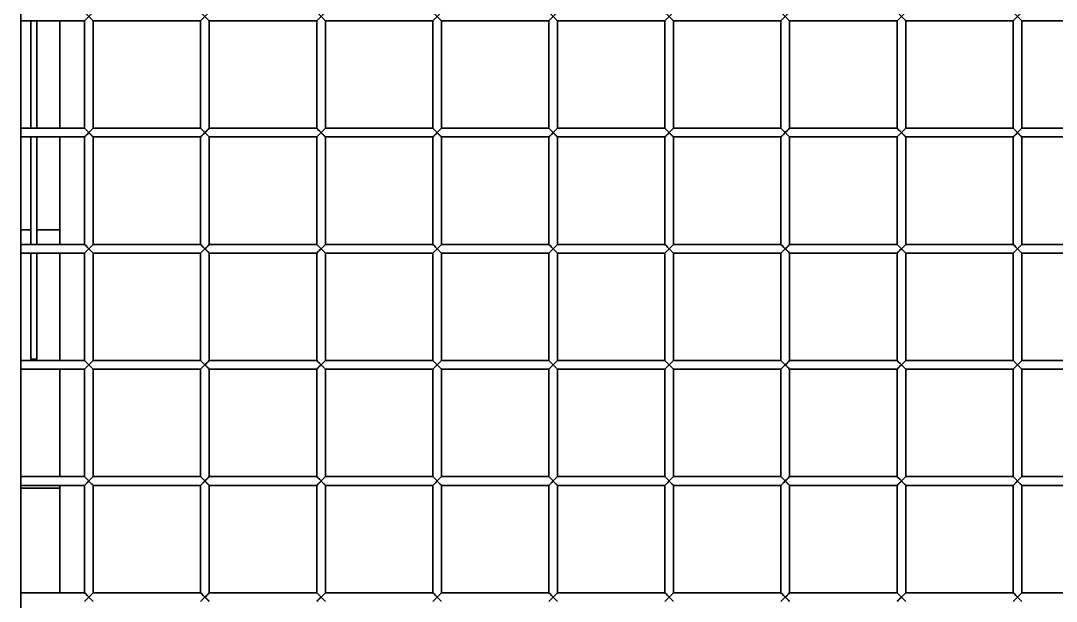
# Model space of a CAD drawing. Header units: millimetres. Extents: x 32496 to 166256, y 3504 to 23939.
# Drawn here: x 47029.1 to 47386, y 15969.9 to 16169.9 of the extents above; entities that cross this region are included whole.
import ezdxf

# ---------------------------------------------------------------- set-up
doc = ezdxf.new("R2010")
doc.units = ezdxf.units.MM
doc.layers.get('0').update_dxf_attribs({"lineweight": 35})

msp = doc.modelspace()

# ---------------------------------------------------------------- linework, layer by layer
at = {"linetype": 'Continuous'}
for p, q in [((47029.14, 16428.366), (47029.14, 15442.849)), ((47051.14, 16169.849), (47054.14, 16172.849)), ((47051.14, 16172.849), (47054.14, 16169.849)), ((47091.14, 16172.849), (47094.14, 16169.849)), ((47091.14, 16169.849), (47094.14, 16172.849)), ((47131.14, 16172.849), (47134.14, 16169.849)), ((47131.14, 16169.849), (47134.14, 16172.849)), ((47171.14, 16172.849), (47174.14, 16169.849)), ((47171.14, 16169.849), (47174.14, 16172.849)), ((47211.14, 16172.849), (47214.14, 16169.849)), ((47211.14, 16169.849), (47214.14, 16172.849)), ((47251.14, 16172.849), (47254.14, 16169.849)), ((47251.14, 16169.849), (47254.14, 16172.849)), ((47291.14, 16172.849), (47294.14, 16169.849)), ((47291.14, 16169.849), (47294.14, 16172.849)), ((47331.14, 16172.849), (47334.14, 16169.849)), ((47331.14, 16169.849), (47334.14, 16172.849)), ((47371.14, 16172.849), (47374.14, 16169.849)), ((47371.14, 16169.849), (47374.14, 16172.849)), ((47029.14, 16169.849), (47051.14, 16169.849)), ((47032.64, 16169.849), (47032.64, 16132.849)), ((47034.64, 16169.849), (47034.64, 16132.849)), ((47042.64, 16169.849), (47042.64, 16132.849)), ((47051.14, 16169.849), (47051.14, 16132.849)), ((47054.14, 16169.849), (47091.14, 16169.849)), ((47054.14, 16169.849), (47054.14, 16132.849)), ((47091.14, 16169.849), (47091.14, 16132.849)), ((47094.14, 16169.849), (47131.14, 16169.849)), ((47094.14, 16169.849), (47094.14, 16132.849)), ((47131.14, 16169.849), (47131.14, 16132.849)), ((47134.14, 16169.849), (47171.14, 16169.849)), ((47134.14, 16169.849), (47134.14, 16132.849)), ((47171.14, 16169.849), (47171.14, 16132.849)), ((47174.14, 16169.849), (47211.14, 16169.849)), ((47174.14, 16169.849), (47174.14, 16132.849)), ((47211.14, 16169.849), (47211.14, 16132.849)), ((47214.14, 16169.849), (47251.14, 16169.849)), ((47214.14, 16169.849), (47214.14, 16132.849)), ((47251.14, 16169.849), (47251.14, 16132.849)), ((47254.14, 16169.849), (47291.14, 16169.849)), ((47254.14, 16169.849), (47254.14, 16132.849)), ((47291.14, 16169.849), (47291.14, 16132.849)), ((47294.14, 16169.849), (47331.14, 16169.849)), ((47294.14, 16169.849), (47294.14, 16132.849)), ((47331.14, 16169.849), (47331.14, 16132.849)), ((47334.14, 16169.849), (47371.14, 16169.849)), ((47334.14, 16169.849), (47334.14, 16132.849)), ((47371.14, 16169.849), (47371.14, 16132.849)), ((47374.14, 16169.849), (47411.14, 16169.849)), ((47374.14, 16169.849), (47374.14, 16132.849)), ((47029.14, 16132.849), (47051.14, 16132.849)), ((47051.14, 16132.849), (47054.14, 16129.849)), ((47051.14, 16129.849), (47054.14, 16132.849)), ((47054.14, 16132.849), (47091.14, 16132.849)), ((47091.14, 16132.849), (47094.14, 16129.849)), ((47091.14, 16129.849), (47094.14, 16132.849)), ((47094.14, 16132.849), (47131.14, 16132.849)), ((47131.14, 16132.849), (47134.14, 16129.849)), ((47131.14, 16129.849), (47134.14, 16132.849)), ((47134.14, 16132.849), (47171.14, 16132.849)), ((47171.14, 16132.849), (47174.14, 16129.849)), ((47171.14, 16129.849), (47174.14, 16132.849)), ((47174.14, 16132.849), (47211.14, 16132.849)), ((47211.14, 16132.849), (47214.14, 16129.849)), ((47211.14, 16129.849), (47214.14, 16132.849)), ((47214.14, 16132.849), (47251.14, 16132.849)), ((47251.14, 16132.849), (47254.14, 16129.849)), ((47251.14, 16129.849), (47254.14, 16132.849)), ((47254.14, 16132.849), (47291.14, 16132.849)), ((47291.14, 16132.849), (47294.14, 16129.849)), ((47291.14, 16129.849), (47294.14, 16132.849)), ((47294.14, 16132.849), (47331.14, 16132.849)), ((47331.14, 16132.849), (47334.14, 16129.849)), ((47331.14, 16129.849), (47334.14, 16132.849)), ((47334.14, 16132.849), (47371.14, 16132.849)), ((47371.14, 16132.849), (47374.14, 16129.849)), ((47371.14, 16129.849), (47374.14, 16132.849)), ((47374.14, 16132.849), (47411.14, 16132.849)), ((47029.14, 16129.849), (47051.14, 16129.849)), ((47032.64, 16129.849), (47032.64, 16092.849)), ((47034.64, 16129.849), (47034.64, 16092.849)), ((47042.64, 16129.849), (47042.64, 16092.849)), ((47051.14, 16129.849), (47051.14, 16092.849)), ((47054.14, 16129.849), (47091.14, 16129.849)), ((47054.14, 16129.849), (47054.14, 16092.849)), ((47091.14, 16129.849), (47091.14, 16092.849)), ((47094.14, 16129.849), (47131.14, 16129.849)), ((47094.14, 16129.849), (47094.14, 16092.849)), ((47131.14, 16129.849), (47131.14, 16092.849)), ((47134.14, 16129.849), (47171.14, 16129.849)), ((47134.14, 16129.849), (47134.14, 16092.849)), ((47171.14, 16129.849), (47171.14, 16092.849)), ((47174.14, 16129.849), (47211.14, 16129.849)), ((47174.14, 16129.849), (47174.14, 16092.849)), ((47211.14, 16129.849), (47211.14, 16092.849)), ((47214.14, 16129.849), (47251.14, 16129.849)), ((47214.14, 16129.849), (47214.14, 16092.849)), ((47251.14, 16129.849), (47251.14, 16092.849)), ((47254.14, 16129.849), (47291.14, 16129.849)), ((47254.14, 16129.849), (47254.14, 16092.849)), ((47291.14, 16129.849), (47291.14, 16092.849)), ((47294.14, 16129.849), (47331.14, 16129.849)), ((47294.14, 16129.849), (47294.14, 16092.849)), ((47331.14, 16129.849), (47331.14, 16092.849)), ((47334.14, 16129.849), (47371.14, 16129.849)), ((47334.14, 16129.849), (47334.14, 16092.849)), ((47371.14, 16129.849), (47371.14, 16092.849)), ((47374.14, 16129.849), (47411.14, 16129.849)), ((47374.14, 16129.849), (47374.14, 16092.849)), ((47029.14, 16097.849), (47032.64, 16097.849)), ((47034.64, 16097.849), (47042.64, 16097.849)), ((47029.14, 16092.849), (47051.14, 16092.849)), ((47051.14, 16092.849), (47054.14, 16089.849)), ((47051.14, 16089.849), (47054.14, 16092.849)), ((47054.14, 16092.849), (47091.14, 16092.849)), ((47091.14, 16092.849), (47094.14, 16089.849)), ((47091.14, 16089.849), (47094.14, 16092.849)), ((47094.14, 16092.849), (47131.14, 16092.849)), ((47131.14, 16092.849), (47134.14, 16089.849)), ((47131.14, 16089.849), (47134.14, 16092.849)), ((47134.14, 16092.849), (47171.14, 16092.849)), ((47171.14, 16092.849), (47174.14, 16089.849)), ((47171.14, 16089.849), (47174.14, 16092.849)), ((47174.14, 16092.849), (47211.14, 16092.849)), ((47211.14, 16092.849), (47214.14, 16089.849)), ((47211.14, 16089.849), (47214.14, 16092.849)), ((47214.14, 16092.849), (47251.14, 16092.849)), ((47251.14, 16092.849), (47254.14, 16089.849)), ((47251.14, 16089.849), (47254.14, 16092.849)), ((47254.14, 16092.849), (47291.14, 16092.849)), ((47291.14, 16092.849), (47294.14, 16089.849)), ((47291.14, 16089.849), (47294.14, 16092.849)), ((47294.14, 16092.849), (47331.14, 16092.849)), ((47331.14, 16092.849), (47334.14, 16089.849)), ((47331.14, 16089.849), (47334.14, 16092.849)), ((47334.14, 16092.849), (47371.14, 16092.849)), ((47371.14, 16092.849), (47374.14, 16089.849)), ((47371.14, 16089.849), (47374.14, 16092.849)), ((47374.14, 16092.849), (47411.14, 16092.849)), ((47029.14, 16089.849), (47051.14, 16089.849)), ((47032.64, 16089.849), (47032.64, 16053.349)), ((47034.64, 16089.849), (47034.64, 16053.349)), ((47042.64, 16089.849), (47042.64, 16052.849)), ((47051.14, 16089.849), (47051.14, 16052.849)), ((47054.14, 16089.849), (47091.14, 16089.849)), ((47054.14, 16089.849), (47054.14, 16052.849)), ((47091.14, 16089.849), (47091.14, 16052.849)), ((47094.14, 16089.849), (47131.14, 16089.849)), ((47094.14, 16089.849), (47094.14, 16052.849)), ((47131.14, 16089.849), (47131.14, 16052.849)), ((47134.14, 16089.849), (47171.14, 16089.849)), ((47134.14, 16089.849), (47134.14, 16052.849)), ((47171.14, 16089.849), (47171.14, 16052.849)), ((47174.14, 16089.849), (47211.14, 16089.849)), ((47174.14, 16089.849), (47174.14, 16052.849)), ((47211.14, 16089.849), (47211.14, 16052.849)), ((47214.14, 16089.849), (47251.14, 16089.849)), ((47214.14, 16089.849), (47214.14, 16052.849)), ((47251.14, 16089.849), (47251.14, 16052.849)), ((47254.14, 16089.849), (47291.14, 16089.849)), ((47254.14, 16089.849), (47254.14, 16052.849)), ((47291.14, 16089.849), (47291.14, 16052.849)), ((47294.14, 16089.849), (47331.14, 16089.849)), ((47294.14, 16089.849), (47294.14, 16052.849)), ((47331.14, 16089.849), (47331.14, 16052.849)), ((47334.14, 16089.849), (47371.14, 16089.849)), ((47334.14, 16089.849), (47334.14, 16052.849)), ((47371.14, 16089.849), (47371.14, 16052.849)), ((47374.14, 16089.849), (47411.14, 16089.849)), ((47374.14, 16089.849), (47374.14, 16052.849)), ((47029.14, 16052.849), (47051.14, 16052.849)), ((47032.64, 16053.349), (47034.64, 16053.349)), ((47051.14, 16052.849), (47054.14, 16049.849)), ((47051.14, 16049.849), (47054.14, 16052.849)), ((47054.14, 16052.849), (47091.14, 16052.849)), ((47091.14, 16052.849), (47094.14, 16049.849)), ((47091.14, 16049.849), (47094.14, 16052.849)), ((47094.14, 16052.849), (47131.14, 16052.849)), ((47131.14, 16052.849), (47134.14, 16049.849)), ((47131.14, 16049.849), (47134.14, 16052.849)), ((47134.14, 16052.849), (47171.14, 16052.849)), ((47171.14, 16052.849), (47174.14, 16049.849)), ((47171.14, 16049.849), (47174.14, 16052.849)), ((47174.14, 16052.849), (47211.14, 16052.849)), ((47211.14, 16052.849), (47214.14, 16049.849)), ((47211.14, 16049.849), (47214.14, 16052.849)), ((47214.14, 16052.849), (47251.14, 16052.849)), ((47251.14, 16052.849), (47254.14, 16049.849)), ((47251.14, 16049.849), (47254.14, 16052.849)), ((47254.14, 16052.849), (47291.14, 16052.849)), ((47291.14, 16052.849), (47294.14, 16049.849)), ((47291.14, 16049.849), (47294.14, 16052.849)), ((47294.14, 16052.849), (47331.14, 16052.849)), ((47331.14, 16052.849), (47334.14, 16049.849)), ((47331.14, 16049.849), (47334.14, 16052.849)), ((47334.14, 16052.849), (47371.14, 16052.849)), ((47371.14, 16052.849), (47374.14, 16049.849)), ((47371.14, 16049.849), (47374.14, 16052.849)), ((47374.14, 16052.849), (47411.14, 16052.849)), ((47029.14, 16049.849), (47051.14, 16049.849)), ((47042.64, 16049.849), (47042.64, 16012.849)), ((47051.14, 16049.849), (47051.14, 16012.849)), ((47054.14, 16049.849), (47091.14, 16049.849)), ((47054.14, 16049.849), (47054.14, 16012.849)), ((47091.14, 16049.849), (47091.14, 16012.849)), ((47094.14, 16049.849), (47131.14, 16049.849)), ((47094.14, 16049.849), (47094.14, 16012.849)), ((47131.14, 16049.849), (47131.14, 16012.849)), ((47134.14, 16049.849), (47171.14, 16049.849)), ((47134.14, 16049.849), (47134.14, 16012.849)), ((47171.14, 16049.849), (47171.14, 16012.849)), ((47174.14, 16049.849), (47211.14, 16049.849)), ((47174.14, 16049.849), (47174.14, 16012.849)), ((47211.14, 16049.849), (47211.14, 16012.849)), ((47214.14, 16049.849), (47251.14, 16049.849)), ((47214.14, 16049.849), (47214.14, 16012.849)), ((47251.14, 16049.849), (47251.14, 16012.849)), ((47254.14, 16049.849), (47291.14, 16049.849)), ((47254.14, 16049.849), (47254.14, 16012.849)), ((47291.14, 16049.849), (47291.14, 16012.849)), ((47294.14, 16049.849), (47331.14, 16049.849)), ((47294.14, 16049.849), (47294.14, 16012.849)), ((47331.14, 16049.849), (47331.14, 16012.849)), ((47334.14, 16049.849), (47371.14, 16049.849)), ((47334.14, 16049.849), (47334.14, 16012.849)), ((47371.14, 16049.849), (47371.14, 16012.849)), ((47374.14, 16049.849), (47411.14, 16049.849)), ((47374.14, 16049.849), (47374.14, 16012.849)), ((47029.14, 16012.849), (47051.14, 16012.849)), ((47051.14, 16012.849), (47054.14, 16009.849)), ((47051.14, 16009.849), (47054.14, 16012.849)), ((47054.14, 16012.849), (47091.14, 16012.849)), ((47091.14, 16012.849), (47094.14, 16009.849)), ((47091.14, 16009.849), (47094.14, 16012.849)), ((47094.14, 16012.849), (47131.14, 16012.849)), ((47131.14, 16012.849), (47134.14, 16009.849)), ((47131.14, 16009.849), (47134.14, 16012.849)), ((47134.14, 16012.849), (47171.14, 16012.849)), ((47171.14, 16012.849), (47174.14, 16009.849)), ((47171.14, 16009.849), (47174.14, 16012.849)), ((47174.14, 16012.849), (47211.14, 16012.849)), ((47211.14, 16012.849), (47214.14, 16009.849)), ((47211.14, 16009.849), (47214.14, 16012.849)), ((47214.14, 16012.849), (47251.14, 16012.849)), ((47251.14, 16012.849), (47254.14, 16009.849)), ((47251.14, 16009.849), (47254.14, 16012.849)), ((47254.14, 16012.849), (47291.14, 16012.849)), ((47291.14, 16012.849), (47294.14, 16009.849)), ((47291.14, 16009.849), (47294.14, 16012.849)), ((47294.14, 16012.849), (47331.14, 16012.849)), ((47331.14, 16012.849), (47334.14, 16009.849)), ((47331.14, 16009.849), (47334.14, 16012.849)), ((47334.14, 16012.849), (47371.14, 16012.849)), ((47371.14, 16012.849), (47374.14, 16009.849)), ((47371.14, 16009.849), (47374.14, 16012.849)), ((47374.14, 16012.849), (47411.14, 16012.849)), ((47029.14, 16009.849), (47051.14, 16009.849)), ((47029.14, 16008.849), (47042.64, 16008.849)), ((47042.64, 16009.849), (47042.64, 15972.849)), ((47051.14, 16009.849), (47051.14, 15972.849)), ((47054.14, 16009.849), (47091.14, 16009.849)), ((47054.14, 16009.849), (47054.14, 15972.849)), ((47091.14, 16009.849), (47091.14, 15972.849)), ((47094.14, 16009.849), (47131.14, 16009.849)), ((47094.14, 16009.849), (47094.14, 15972.849)), ((47131.14, 16009.849), (47131.14, 15972.849)), ((47134.14, 16009.849), (47171.14, 16009.849)), ((47134.14, 16009.849), (47134.14, 15972.849)), ((47171.14, 16009.849), (47171.14, 15972.849)), ((47174.14, 16009.849), (47211.14, 16009.849)), ((47174.14, 16009.849), (47174.14, 15972.849)), ((47211.14, 16009.849), (47211.14, 15972.849)), ((47214.14, 16009.849), (47251.14, 16009.849)), ((47214.14, 16009.849), (47214.14, 15972.849)), ((47251.14, 16009.849), (47251.14, 15972.849)), ((47254.14, 16009.849), (47291.14, 16009.849)), ((47254.14, 16009.849), (47254.14, 15972.849)), ((47291.14, 16009.849), (47291.14, 15972.849)), ((47294.14, 16009.849), (47331.14, 16009.849)), ((47294.14, 16009.849), (47294.14, 15972.849)), ((47331.14, 16009.849), (47331.14, 15972.849)), ((47334.14, 16009.849), (47371.14, 16009.849)), ((47334.14, 16009.849), (47334.14, 15972.849)), ((47371.14, 16009.849), (47371.14, 15972.849)), ((47374.14, 16009.849), (47411.14, 16009.849)), ((47374.14, 16009.849), (47374.14, 15972.849)), ((47029.14, 15972.849), (47051.14, 15972.849)), ((47051.14, 15972.849), (47054.14, 15969.849)), ((47051.14, 15969.849), (47054.14, 15972.849)), ((47054.14, 15972.849), (47091.14, 15972.849)), ((47091.14, 15972.849), (47094.14, 15969.849)), ((47091.14, 15969.849), (47094.14, 15972.849)), ((47094.14, 15972.849), (47131.14, 15972.849)), ((47131.14, 15972.849), (47134.14, 15969.849)), ((47131.14, 15969.849), (47134.14, 15972.849)), ((47134.14, 15972.849), (47171.14, 15972.849)), ((47171.14, 15972.849), (47174.14, 15969.849)), ((47171.14, 15969.849), (47174.14, 15972.849)), ((47174.14, 15972.849), (47211.14, 15972.849)), ((47211.14, 15972.849), (47214.14, 15969.849)), ((47211.14, 15969.849), (47214.14, 15972.849)), ((47214.14, 15972.849), (47251.14, 15972.849)), ((47251.14, 15972.849), (47254.14, 15969.849)), ((47251.14, 15969.849), (47254.14, 15972.849)), ((47254.14, 15972.849), (47291.14, 15972.849)), ((47291.14, 15972.849), (47294.14, 15969.849)), ((47291.14, 15969.849), (47294.14, 15972.849)), ((47294.14, 15972.849), (47331.14, 15972.849)), ((47331.14, 15972.849), (47334.14, 15969.849)), ((47331.14, 15969.849), (47334.14, 15972.849)), ((47334.14, 15972.849), (47371.14, 15972.849)), ((47371.14, 15972.849), (47374.14, 15969.849)), ((47371.14, 15969.849), (47374.14, 15972.849)), ((47374.14, 15972.849), (47411.14, 15972.849))]:
    msp.add_line(p, q, dxfattribs=at)
for points in [[(47051.14, 16132.849), (47051.57, 16132.418), (47052.06, 16131.929), (47053.229, 16130.759)], [(47052.64, 16131.349), (47052.049, 16130.758), (47051.579, 16130.288), (47051.254, 16129.963)], [(47052.64, 16131.349), (47053.227, 16131.936), (47053.702, 16132.411), (47054.025, 16132.734)], [(47091.14, 16132.849), (47091.57, 16132.418), (47092.06, 16131.929), (47093.229, 16130.759)], [(47092.64, 16131.349), (47092.049, 16130.758), (47091.579, 16130.288), (47091.254, 16129.963)], [(47092.64, 16131.349), (47093.227, 16131.936), (47093.702, 16132.411), (47094.025, 16132.734)], [(47131.14, 16132.849), (47131.57, 16132.418), (47132.06, 16131.929), (47133.229, 16130.759)], [(47132.64, 16131.349), (47132.049, 16130.758), (47131.579, 16130.288), (47131.254, 16129.963)], [(47132.64, 16131.349), (47133.227, 16131.936), (47133.702, 16132.411), (47134.025, 16132.734)], [(47171.14, 16132.849), (47171.57, 16132.418), (47172.06, 16131.929), (47173.229, 16130.759)], [(47172.64, 16131.349), (47172.049, 16130.758), (47171.579, 16130.288), (47171.254, 16129.963)], [(47172.64, 16131.349), (47173.227, 16131.936), (47173.702, 16132.411), (47174.025, 16132.734)], [(47211.14, 16132.849), (47211.57, 16132.418), (47212.06, 16131.929), (47213.229, 16130.759)], [(47212.64, 16131.349), (47212.049, 16130.758), (47211.579, 16130.288), (47211.254, 16129.963)], [(47212.64, 16131.349), (47213.227, 16131.936), (47213.702, 16132.411), (47214.025, 16132.734)], [(47251.14, 16132.849), (47251.57, 16132.418), (47252.06, 16131.929), (47253.229, 16130.759)], [(47252.64, 16131.349), (47252.049, 16130.758), (47251.579, 16130.288), (47251.254, 16129.963)], [(47252.64, 16131.349), (47253.227, 16131.936), (47253.702, 16132.411), (47254.025, 16132.734)], [(47291.14, 16132.849), (47291.57, 16132.418), (47292.06, 16131.929), (47293.229, 16130.759)], [(47292.64, 16131.349), (47292.049, 16130.758), (47291.579, 16130.288), (47291.254, 16129.963)], [(47292.64, 16131.349), (47293.227, 16131.936), (47293.702, 16132.411), (47294.025, 16132.734)], [(47331.14, 16132.849), (47331.57, 16132.418), (47332.06, 16131.929), (47333.229, 16130.759)], [(47332.64, 16131.349), (47332.049, 16130.758), (47331.579, 16130.288), (47331.254, 16129.963)], [(47332.64, 16131.349), (47333.227, 16131.936), (47333.702, 16132.411), (47334.025, 16132.734)], [(47371.14, 16132.849), (47371.57, 16132.418), (47372.06, 16131.929), (47373.229, 16130.759)], [(47372.64, 16131.349), (47372.049, 16130.758), (47371.579, 16130.288), (47371.254, 16129.963)], [(47372.64, 16131.349), (47373.227, 16131.936), (47373.702, 16132.411), (47374.025, 16132.734)], [(47054.024, 16129.965), (47053.701, 16130.287), (47053.229, 16130.759)], [(47094.024, 16129.965), (47093.701, 16130.287), (47093.229, 16130.759)], [(47134.024, 16129.965), (47133.701, 16130.287), (47133.229, 16130.759)], [(47174.024, 16129.965), (47173.701, 16130.287), (47173.229, 16130.759)], [(47214.024, 16129.965), (47213.701, 16130.287), (47213.229, 16130.759)], [(47254.024, 16129.965), (47253.701, 16130.287), (47253.229, 16130.759)], [(47294.024, 16129.965), (47293.701, 16130.287), (47293.229, 16130.759)], [(47334.024, 16129.965), (47333.701, 16130.287), (47333.229, 16130.759)], [(47374.024, 16129.965), (47373.701, 16130.287), (47373.229, 16130.759)], [(47051.14, 16092.849), (47051.57, 16092.418), (47052.06, 16091.929), (47053.229, 16090.759)], [(47052.64, 16091.349), (47053.227, 16091.936), (47053.702, 16092.411), (47054.025, 16092.734)], [(47091.14, 16092.849), (47091.57, 16092.418), (47092.06, 16091.929), (47093.229, 16090.759)], [(47092.64, 16091.349), (47093.227, 16091.936), (47093.702, 16092.411), (47094.025, 16092.734)], [(47131.14, 16092.849), (47131.57, 16092.418), (47132.06, 16091.929), (47133.229, 16090.759)], [(47132.64, 16091.349), (47133.227, 16091.936), (47133.702, 16092.411), (47134.025, 16092.734)], [(47171.14, 16092.849), (47171.57, 16092.418), (47172.06, 16091.929), (47173.229, 16090.759)], [(47172.64, 16091.349), (47173.227, 16091.936), (47173.702, 16092.411), (47174.025, 16092.734)], [(47211.14, 16092.849), (47211.57, 16092.418), (47212.06, 16091.929), (47213.229, 16090.759)], [(47212.64, 16091.349), (47213.227, 16091.936), (47213.702, 16092.411), (47214.025, 16092.734)], [(47251.14, 16092.849), (47251.57, 16092.418), (47252.06, 16091.929), (47253.229, 16090.759)], [(47252.64, 16091.349), (47253.227, 16091.936), (47253.702, 16092.411), (47254.025, 16092.734)], [(47291.14, 16092.849), (47291.57, 16092.418), (47292.06, 16091.929), (47293.229, 16090.759)], [(47292.64, 16091.349), (47293.227, 16091.936), (47293.702, 16092.411), (47294.025, 16092.734)], [(47331.14, 16092.849), (47331.57, 16092.418), (47332.06, 16091.929), (47333.229, 16090.759)], [(47332.64, 16091.349), (47333.227, 16091.936), (47333.702, 16092.411), (47334.025, 16092.734)], [(47371.14, 16092.849), (47371.57, 16092.418), (47372.06, 16091.929), (47373.229, 16090.759)], [(47372.64, 16091.349), (47373.227, 16091.936), (47373.702, 16092.411), (47374.025, 16092.734)], [(47052.64, 16091.349), (47052.049, 16090.758), (47051.579, 16090.288), (47051.254, 16089.963)], [(47054.024, 16089.965), (47053.701, 16090.287), (47053.229, 16090.759)], [(47092.64, 16091.349), (47092.049, 16090.758), (47091.579, 16090.288), (47091.254, 16089.963)], [(47094.024, 16089.965), (47093.701, 16090.287), (47093.229, 16090.759)], [(47132.64, 16091.349), (47132.049, 16090.758), (47131.579, 16090.288), (47131.254, 16089.963)], [(47134.024, 16089.965), (47133.701, 16090.287), (47133.229, 16090.759)], [(47172.64, 16091.349), (47172.049, 16090.758), (47171.579, 16090.288), (47171.254, 16089.963)], [(47174.024, 16089.965), (47173.701, 16090.287), (47173.229, 16090.759)], [(47212.64, 16091.349), (47212.049, 16090.758), (47211.579, 16090.288), (47211.254, 16089.963)], [(47214.024, 16089.965), (47213.701, 16090.287), (47213.229, 16090.759)], [(47252.64, 16091.349), (47252.049, 16090.758), (47251.579, 16090.288), (47251.254, 16089.963)], [(47254.024, 16089.965), (47253.701, 16090.287), (47253.229, 16090.759)], [(47292.64, 16091.349), (47292.049, 16090.758), (47291.579, 16090.288), (47291.254, 16089.963)], [(47294.024, 16089.965), (47293.701, 16090.287), (47293.229, 16090.759)], [(47332.64, 16091.349), (47332.049, 16090.758), (47331.579, 16090.288), (47331.254, 16089.963)], [(47334.024, 16089.965), (47333.701, 16090.287), (47333.229, 16090.759)], [(47372.64, 16091.349), (47372.049, 16090.758), (47371.579, 16090.288), (47371.254, 16089.963)], [(47374.024, 16089.965), (47373.701, 16090.287), (47373.229, 16090.759)], [(47051.14, 16052.849), (47051.57, 16052.418), (47052.06, 16051.929), (47053.229, 16050.759)], [(47052.64, 16051.349), (47053.227, 16051.936), (47053.702, 16052.411), (47054.025, 16052.734)], [(47091.14, 16052.849), (47091.57, 16052.418), (47092.06, 16051.929), (47093.229, 16050.759)], [(47092.64, 16051.349), (47093.227, 16051.936), (47093.702, 16052.411), (47094.025, 16052.734)], [(47131.14, 16052.849), (47131.57, 16052.418), (47132.06, 16051.929), (47133.229, 16050.759)], [(47132.64, 16051.349), (47133.227, 16051.936), (47133.702, 16052.411), (47134.025, 16052.734)], [(47171.14, 16052.849), (47171.57, 16052.418), (47172.06, 16051.929), (47173.229, 16050.759)], [(47172.64, 16051.349), (47173.227, 16051.936), (47173.702, 16052.411), (47174.025, 16052.734)], [(47211.14, 16052.849), (47211.57, 16052.418), (47212.06, 16051.929), (47213.229, 16050.759)], [(47212.64, 16051.349), (47213.227, 16051.936), (47213.702, 16052.411), (47214.025, 16052.734)], [(47251.14, 16052.849), (47251.57, 16052.418), (47252.06, 16051.929), (47253.229, 16050.759)], [(47252.64, 16051.349), (47253.227, 16051.936), (47253.702, 16052.411), (47254.025, 16052.734)], [(47291.14, 16052.849), (47291.57, 16052.418), (47292.06, 16051.929), (47293.229, 16050.759)], [(47292.64, 16051.349), (47293.227, 16051.936), (47293.702, 16052.411), (47294.025, 16052.734)], [(47331.14, 16052.849), (47331.57, 16052.418), (47332.06, 16051.929), (47333.229, 16050.759)], [(47332.64, 16051.349), (47333.227, 16051.936), (47333.702, 16052.411), (47334.025, 16052.734)], [(47371.14, 16052.849), (47371.57, 16052.418), (47372.06, 16051.929), (47373.229, 16050.759)], [(47372.64, 16051.349), (47373.227, 16051.936), (47373.702, 16052.411), (47374.025, 16052.734)], [(47052.64, 16051.349), (47052.049, 16050.758), (47051.579, 16050.288), (47051.254, 16049.963)], [(47054.024, 16049.965), (47053.701, 16050.287), (47053.229, 16050.759)], [(47092.64, 16051.349), (47092.049, 16050.758), (47091.579, 16050.288), (47091.254, 16049.963)], [(47094.024, 16049.965), (47093.701, 16050.287), (47093.229, 16050.759)], [(47132.64, 16051.349), (47132.049, 16050.758), (47131.579, 16050.288), (47131.254, 16049.963)], [(47134.024, 16049.965), (47133.701, 16050.287), (47133.229, 16050.759)], [(47172.64, 16051.349), (47172.049, 16050.758), (47171.579, 16050.288), (47171.254, 16049.963)], [(47174.024, 16049.965), (47173.701, 16050.287), (47173.229, 16050.759)], [(47212.64, 16051.349), (47212.049, 16050.758), (47211.579, 16050.288), (47211.254, 16049.963)], [(47214.024, 16049.965), (47213.701, 16050.287), (47213.229, 16050.759)], [(47252.64, 16051.349), (47252.049, 16050.758), (47251.579, 16050.288), (47251.254, 16049.963)], [(47254.024, 16049.965), (47253.701, 16050.287), (47253.229, 16050.759)], [(47292.64, 16051.349), (47292.049, 16050.758), (47291.579, 16050.288), (47291.254, 16049.963)], [(47294.024, 16049.965), (47293.701, 16050.287), (47293.229, 16050.759)], [(47332.64, 16051.349), (47332.049, 16050.758), (47331.579, 16050.288), (47331.254, 16049.963)], [(47334.024, 16049.965), (47333.701, 16050.287), (47333.229, 16050.759)], [(47372.64, 16051.349), (47372.049, 16050.758), (47371.579, 16050.288), (47371.254, 16049.963)], [(47374.024, 16049.965), (47373.701, 16050.287), (47373.229, 16050.759)], [(47051.14, 16012.849), (47051.57, 16012.418), (47052.06, 16011.929), (47053.229, 16010.759)], [(47052.64, 16011.349), (47052.049, 16010.758), (47051.579, 16010.288), (47051.254, 16009.963)], [(47052.64, 16011.349), (47053.227, 16011.936), (47053.702, 16012.411), (47054.025, 16012.734)], [(47054.024, 16009.965), (47053.701, 16010.287), (47053.229, 16010.759)], [(47091.14, 16012.849), (47091.57, 16012.418), (47092.06, 16011.929), (47093.229, 16010.759)], [(47092.64, 16011.349), (47092.049, 16010.758), (47091.579, 16010.288), (47091.254, 16009.963)], [(47092.64, 16011.349), (47093.227, 16011.936), (47093.702, 16012.411), (47094.025, 16012.734)], [(47094.024, 16009.965), (47093.701, 16010.287), (47093.229, 16010.759)], [(47131.14, 16012.849), (47131.57, 16012.418), (47132.06, 16011.929), (47133.229, 16010.759)], [(47132.64, 16011.349), (47132.049, 16010.758), (47131.579, 16010.288), (47131.254, 16009.963)], [(47132.64, 16011.349), (47133.227, 16011.936), (47133.702, 16012.411), (47134.025, 16012.734)], [(47134.024, 16009.965), (47133.701, 16010.287), (47133.229, 16010.759)], [(47171.14, 16012.849), (47171.57, 16012.418), (47172.06, 16011.929), (47173.229, 16010.759)], [(47172.64, 16011.349), (47172.049, 16010.758), (47171.579, 16010.288), (47171.254, 16009.963)], [(47172.64, 16011.349), (47173.227, 16011.936), (47173.702, 16012.411), (47174.025, 16012.734)], [(47174.024, 16009.965), (47173.701, 16010.287), (47173.229, 16010.759)], [(47211.14, 16012.849), (47211.57, 16012.418), (47212.06, 16011.929), (47213.229, 16010.759)], [(47212.64, 16011.349), (47212.049, 16010.758), (47211.579, 16010.288), (47211.254, 16009.963)], [(47212.64, 16011.349), (47213.227, 16011.936), (47213.702, 16012.411), (47214.025, 16012.734)], [(47214.024, 16009.965), (47213.701, 16010.287), (47213.229, 16010.759)], [(47251.14, 16012.849), (47251.57, 16012.418), (47252.06, 16011.929), (47253.229, 16010.759)], [(47252.64, 16011.349), (47252.049, 16010.758), (47251.579, 16010.288), (47251.254, 16009.963)], [(47252.64, 16011.349), (47253.227, 16011.936), (47253.702, 16012.411), (47254.025, 16012.734)], [(47254.024, 16009.965), (47253.701, 16010.287), (47253.229, 16010.759)], [(47291.14, 16012.849), (47291.57, 16012.418), (47292.06, 16011.929), (47293.229, 16010.759)], [(47292.64, 16011.349), (47292.049, 16010.758), (47291.579, 16010.288), (47291.254, 16009.963)], [(47292.64, 16011.349), (47293.227, 16011.936), (47293.702, 16012.411), (47294.025, 16012.734)], [(47294.024, 16009.965), (47293.701, 16010.287), (47293.229, 16010.759)], [(47331.14, 16012.849), (47331.57, 16012.418), (47332.06, 16011.929), (47333.229, 16010.759)], [(47332.64, 16011.349), (47332.049, 16010.758), (47331.579, 16010.288), (47331.254, 16009.963)], [(47332.64, 16011.349), (47333.227, 16011.936), (47333.702, 16012.411), (47334.025, 16012.734)], [(47334.024, 16009.965), (47333.701, 16010.287), (47333.229, 16010.759)], [(47371.14, 16012.849), (47371.57, 16012.418), (47372.06, 16011.929), (47373.229, 16010.759)], [(47372.64, 16011.349), (47372.049, 16010.758), (47371.579, 16010.288), (47371.254, 16009.963)], [(47372.64, 16011.349), (47373.227, 16011.936), (47373.702, 16012.411), (47374.025, 16012.734)], [(47374.024, 16009.965), (47373.701, 16010.287), (47373.229, 16010.759)], [(47051.14, 15972.849), (47051.57, 15972.418), (47052.06, 15971.929), (47053.229, 15970.759)], [(47052.64, 15971.349), (47052.049, 15970.758), (47051.579, 15970.288), (47051.254, 15969.963)], [(47052.64, 15971.349), (47053.227, 15971.936), (47053.702, 15972.411), (47054.025, 15972.734)], [(47054.024, 15969.965), (47053.701, 15970.287), (47053.229, 15970.759)], [(47091.14, 15972.849), (47091.57, 15972.418), (47092.06, 15971.929), (47093.229, 15970.759)], [(47092.64, 15971.349), (47092.049, 15970.758), (47091.579, 15970.288), (47091.254, 15969.963)], [(47092.64, 15971.349), (47093.227, 15971.936), (47093.702, 15972.411), (47094.025, 15972.734)], [(47094.024, 15969.965), (47093.701, 15970.287), (47093.229, 15970.759)], [(47131.14, 15972.849), (47131.57, 15972.418), (47132.06, 15971.929), (47133.229, 15970.759)], [(47132.64, 15971.349), (47132.049, 15970.758), (47131.579, 15970.288), (47131.254, 15969.963)], [(47132.64, 15971.349), (47133.227, 15971.936), (47133.702, 15972.411), (47134.025, 15972.734)], [(47134.024, 15969.965), (47133.701, 15970.287), (47133.229, 15970.759)], [(47171.14, 15972.849), (47171.57, 15972.418), (47172.06, 15971.929), (47173.229, 15970.759)], [(47172.64, 15971.349), (47172.049, 15970.758), (47171.579, 15970.288), (47171.254, 15969.963)], [(47172.64, 15971.349), (47173.227, 15971.936), (47173.702, 15972.411), (47174.025, 15972.734)], [(47174.024, 15969.965), (47173.701, 15970.287), (47173.229, 15970.759)], [(47211.14, 15972.849), (47211.57, 15972.418), (47212.06, 15971.929), (47213.229, 15970.759)], [(47212.64, 15971.349), (47212.049, 15970.758), (47211.579, 15970.288), (47211.254, 15969.963)], [(47212.64, 15971.349), (47213.227, 15971.936), (47213.702, 15972.411), (47214.025, 15972.734)], [(47214.024, 15969.965), (47213.701, 15970.287), (47213.229, 15970.759)], [(47251.14, 15972.849), (47251.57, 15972.418), (47252.06, 15971.929), (47253.229, 15970.759)], [(47252.64, 15971.349), (47252.049, 15970.758), (47251.579, 15970.288), (47251.254, 15969.963)], [(47252.64, 15971.349), (47253.227, 15971.936), (47253.702, 15972.411), (47254.025, 15972.734)], [(47254.024, 15969.965), (47253.701, 15970.287), (47253.229, 15970.759)], [(47291.14, 15972.849), (47291.57, 15972.418), (47292.06, 15971.929), (47293.229, 15970.759)], [(47292.64, 15971.349), (47292.049, 15970.758), (47291.579, 15970.288), (47291.254, 15969.963)], [(47292.64, 15971.349), (47293.227, 15971.936), (47293.702, 15972.411), (47294.025, 15972.734)], [(47294.024, 15969.965), (47293.701, 15970.287), (47293.229, 15970.759)], [(47331.14, 15972.849), (47331.57, 15972.418), (47332.06, 15971.929), (47333.229, 15970.759)], [(47332.64, 15971.349), (47332.049, 15970.758), (47331.579, 15970.288), (47331.254, 15969.963)], [(47332.64, 15971.349), (47333.227, 15971.936), (47333.702, 15972.411), (47334.025, 15972.734)], [(47334.024, 15969.965), (47333.701, 15970.287), (47333.229, 15970.759)], [(47371.14, 15972.849), (47371.57, 15972.418), (47372.06, 15971.929), (47373.229, 15970.759)], [(47372.64, 15971.349), (47372.049, 15970.758), (47371.579, 15970.288), (47371.254, 15969.963)], [(47372.64, 15971.349), (47373.227, 15971.936), (47373.702, 15972.411), (47374.025, 15972.734)], [(47374.024, 15969.965), (47373.701, 15970.287), (47373.229, 15970.759)]]:
    msp.add_lwpolyline(points, dxfattribs=at)

doc.saveas('drawing.dxf')
